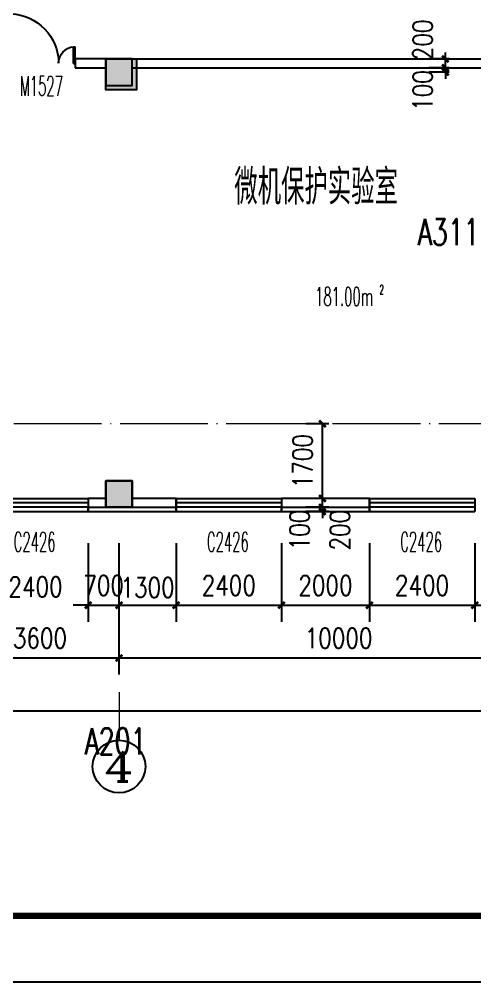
# Model space of a CAD drawing. Extents: x 1417642 to 3570900, y 124798 to 1191112.
# Drawn here: x 1455139 to 1465510, y 380098 to 401999 of the extents above; entities that cross this region are included whole.
import ezdxf
from ezdxf.enums import TextEntityAlignment as Align

# ---------------------------------------------------------------- set-up
doc = ezdxf.new("R2010")
doc.units = 0
doc.header["$LTSCALE"] = 1000
doc.header["$MEASUREMENT"] = 0
doc.linetypes.add('DOTE', pattern=[2.42, 2, -0.2, 0.02, -0.2])
doc.layers.get('0').update_dxf_attribs({"linetype": 'CONTINUOUS'})
doc.layers.get('Defpoints').update_dxf_attribs({"linetype": 'CONTINUOUS'})
for name, color, linetype in [('AXIS', 3, 'CONTINUOUS'), ('AXIS_TEXT', 7, 'CONTINUOUS'), ('colu', 2, 'CONTINUOUS'), ('COLUMN', 9, 'CONTINUOUS'), ('DOTE', 1, 'DOTE'), ('PUB_DIM', 3, 'CONTINUOUS'), ('PUB_HATCH', 8, 'CONTINUOUS'), ('PUB_TEXT', 40, 'CONTINUOUS'), ('PUB_TITLE', 4, 'CONTINUOUS'), ('SPACE', 7, 'CONTINUOUS'), ('SURFACE', 6, 'CONTINUOUS'), ('tiaozheng', 20, 'CONTINUOUS'), ('WALL', 4, 'CONTINUOUS'), ('WINDOW', 2, 'CONTINUOUS'), ('WINDOW_TEXT', 7, 'CONTINUOUS'), ('填充', 252, 'CONTINUOUS'), ('柱填充 @ 1', 8, 'CONTINUOUS')]:
    doc.layers.add(name, color=color, linetype=linetype)
doc.styles.add('_TCH_AXIS', font='COMPLEX', dxfattribs={"bigfont": 'GBCBIG'})
doc.styles.add('_TCH_SPACE', font='ROMANS', dxfattribs={"width": 0.7, "height": 5, "bigfont": 'Z'})
doc.styles.add('_TCH_WINDOW', font='ROMANS.shx', dxfattribs={"width": 0.7, "height": 400, "bigfont": 'Z.shx'})
doc.styles.add('DIM_FONT', font='SIMPLEX.shx', dxfattribs={"width": 0.8})
doc.styles.add('Z', font='ROMANS', dxfattribs={"width": 0.7, "bigfont": 'Z'})
doc.dimstyles.new('DIMN150', dxfattribs={"dimscale": 1.5, "dimtxt": 300, "dimasz": 100, "dimexe": 250, "dimexo": 300, "dimgap": 150, "dimtad": 1, "dimdec": 0, "dimzin": 0, "dimdsep": 46, "dimtxsty": 'DIM_FONT', "dimblk": 'ARCHTICK', "dimcen": 0.09, "dimdle": 1.5, "dimclrt": 7, "dimazin": 2, "dimtfac": 1, "dimtdec": 0, "dimtix": 1, "dimtmove": 2, "dimatfit": 3, "dimldrblk": 'ARCHTICK', "dimfxl": 1, "dimtolj": 1, "dimtzin": 0, "dimarcsym": 0})

# ---------------------------------------------------------------- blocks, each defined once
blk = doc.blocks.new('5873')
at = {"layer": '柱填充 @ 1', "ltscale": 1000}
for points in [[(1521228, 702485), (1521928, 702485), (1521928, 701785), (1521228, 701785)], [(1521228, 692885), (1521828, 692885), (1521828, 692285), (1521228, 692285)]]:
    blk.add_hatch(color=256, dxfattribs=at).paths.add_polyline_path(points)
at = {"layer": 'colu', "ltscale": 1000}
for points in [[(1521228, 702485), (1521928, 702485), (1521928, 701785), (1521228, 701785)], [(1521228, 692885), (1521828, 692885), (1521828, 692285), (1521228, 692285)]]:
    blk.add_lwpolyline(points, close=True, dxfattribs=at)
blk = doc.blocks.new('_ArchTick')
at = {"color": 0, "linetype": 'ByBlock', "const_width": 0.4}
blk.add_lwpolyline([(-0.5, -0.5), (0.5, 0.5)], dxfattribs=at)
blk = doc.blocks.new('*D1603')
at = {"layer": 'Defpoints', "color": 0}
for p in [(1462040, 390895), (1462639, 390895), (1462639, 390795)]:
    blk.add_point(p, dxfattribs=at)
at = {"layer": 'PUB_DIM', "color": 0, "lineweight": -2}
for p, q in [((1462040, 390895), (1462040, 391045)), ((1462189, 390895), (1461665, 390895)), ((1462189, 390795), (1461665, 390795)), ((1462040, 390795), (1462040, 390895)), ((1462040, 390795), (1462040, 390645))]:
    blk.add_line(p, q, dxfattribs=at)
at = {"layer": 'PUB_DIM', "color": 0, "lineweight": -2, "xscale": 150, "yscale": 150, "zscale": 150}
for p, rotation in [((1462040, 390895), 270), ((1462040, 390795), 90)]:
    blk.add_blockref('_ArchTick', p, dxfattribs=dict(at, rotation=rotation))
at = {"layer": 'PUB_DIM', "color": 7, "insert": (1461522, 390378), "char_height": 450, "attachment_point": 5, "rotation": 90, "style": 'DIM_FONT'}
blk.add_mtext('\\A1;100', dxfattribs=at)
blk = doc.blocks.new('*D1604')
at = {"layer": 'Defpoints', "color": 0}
for p in [(1462040, 391095), (1462639, 391095), (1462639, 390895)]:
    blk.add_point(p, dxfattribs=at)
at = {"layer": 'PUB_DIM', "color": 0, "lineweight": -2}
for p, q in [((1462040, 391095), (1462040, 391245)), ((1462189, 391095), (1461665, 391095)), ((1462040, 390895), (1462040, 391095)), ((1462189, 390895), (1461665, 390895)), ((1462040, 390895), (1462040, 390745))]:
    blk.add_line(p, q, dxfattribs=at)
at = {"layer": 'PUB_DIM', "color": 0, "lineweight": -2, "xscale": 150, "yscale": 150, "zscale": 150}
for p, rotation in [((1462040, 391095), 270), ((1462040, 390895), 90)]:
    blk.add_blockref('_ArchTick', p, dxfattribs=dict(at, rotation=rotation))
at = {"layer": 'PUB_DIM', "color": 7, "insert": (1462440, 390374), "char_height": 450, "attachment_point": 5, "rotation": 90, "style": 'DIM_FONT'}
blk.add_mtext('\\A1;200', dxfattribs=at)
blk = doc.blocks.new('*D1605')
at = {"layer": 'Defpoints', "color": 0}
for p in [(1462040, 392795), (1462639, 392795), (1462639, 391095)]:
    blk.add_point(p, dxfattribs=at)
at = {"layer": 'PUB_DIM', "color": 0, "lineweight": -2}
for p, q in [((1462189, 392795), (1461665, 392795)), ((1462040, 391093), (1462040, 392798)), ((1462189, 391095), (1461665, 391095))]:
    blk.add_line(p, q, dxfattribs=at)
at = {"layer": 'PUB_DIM', "color": 0, "lineweight": -2, "xscale": 150, "yscale": 150, "zscale": 150}
for p, rotation in [((1462040, 392795), 90), ((1462040, 391095), 270)]:
    blk.add_blockref('_ArchTick', p, dxfattribs=dict(at, rotation=rotation))
at = {"layer": 'PUB_DIM', "color": 7, "insert": (1461590, 391945), "char_height": 450, "attachment_point": 5, "rotation": 90, "style": 'DIM_FONT'}
blk.add_mtext('\\A1;1700', dxfattribs=at)
blk = doc.blocks.new('*D1606')
at = {"layer": 'Defpoints', "color": 0}
for p in [(1464842, 400895), (1465374, 400895), (1465374, 400795)]:
    blk.add_point(p, dxfattribs=at)
at = {"layer": 'PUB_DIM', "color": 0, "lineweight": -2}
for p, q in [((1464842, 400895), (1464842, 401045)), ((1464924, 400895), (1464467, 400895)), ((1464924, 400795), (1464467, 400795)), ((1464842, 400795), (1464842, 400895)), ((1464842, 400795), (1464842, 400645))]:
    blk.add_line(p, q, dxfattribs=at)
at = {"layer": 'PUB_DIM', "color": 0, "lineweight": -2, "xscale": 150, "yscale": 150, "zscale": 150}
for p, rotation in [((1464842, 400895), 270), ((1464842, 400795), 90)]:
    blk.add_blockref('_ArchTick', p, dxfattribs=dict(at, rotation=rotation))
at = {"layer": 'PUB_DIM', "color": 7, "insert": (1464324, 400378), "char_height": 450, "attachment_point": 5, "rotation": 90, "style": 'DIM_FONT'}
blk.add_mtext('\\A1;100', dxfattribs=at)
blk = doc.blocks.new('*D1607')
at = {"layer": 'Defpoints', "color": 0}
for p in [(1464842, 401095), (1465374, 401095), (1465374, 400895)]:
    blk.add_point(p, dxfattribs=at)
at = {"layer": 'PUB_DIM', "color": 0, "lineweight": -2}
for p, q in [((1464842, 401095), (1464842, 401245)), ((1464924, 401095), (1464467, 401095)), ((1464842, 400895), (1464842, 401095)), ((1464924, 400895), (1464467, 400895)), ((1464842, 400895), (1464842, 400745))]:
    blk.add_line(p, q, dxfattribs=at)
at = {"layer": 'PUB_DIM', "color": 0, "lineweight": -2, "xscale": 150, "yscale": 150, "zscale": 150}
for p, rotation in [((1464842, 401095), 270), ((1464842, 400895), 90)]:
    blk.add_blockref('_ArchTick', p, dxfattribs=dict(at, rotation=rotation))
at = {"layer": 'PUB_DIM', "color": 7, "insert": (1464324, 401529), "char_height": 450, "attachment_point": 5, "rotation": 90, "style": 'DIM_FONT'}
blk.add_mtext('\\A1;200', dxfattribs=at)
blk = doc.blocks.new('*D2039')
at = {"layer": 'AXIS', "color": 0, "lineweight": -2}
for p, q in [((1439810, 388789), (1439810, 385891)), ((1588610, 388789), (1588610, 385891)), ((1439808, 386266), (1588613, 386266))]:
    blk.add_line(p, q, dxfattribs=at)
at = {"layer": 'Defpoints', "color": 0}
for p in [(1439810, 389239), (1588610, 389239), (1588610, 386266)]:
    blk.add_point(p, dxfattribs=at)
at = {"layer": 'AXIS', "color": 0, "lineweight": -2, "xscale": 150, "yscale": 150, "zscale": 150, "rotation": 180}
blk.add_blockref('_ArchTick', (1439810, 386266), dxfattribs=at)
at = {"layer": 'AXIS', "color": 0, "lineweight": -2, "xscale": 150, "yscale": 150, "zscale": 150}
blk.add_blockref('_ArchTick', (1588610, 386266), dxfattribs=at)
at = {"layer": 'AXIS', "color": 7, "insert": (1514210, 386716), "char_height": 450, "attachment_point": 5, "style": 'DIM_FONT'}
blk.add_mtext('\\A1;148800', dxfattribs=at)
blk = doc.blocks.new('*D2042')
at = {"layer": 'AXIS', "color": 0, "lineweight": -2}
for p, q in [((1453810, 389773), (1453810, 387091)), ((1457410, 389773), (1457410, 387091)), ((1453808, 387466), (1457413, 387466))]:
    blk.add_line(p, q, dxfattribs=at)
at = {"layer": 'Defpoints', "color": 0}
for p in [(1453810, 390223), (1457410, 390223), (1457410, 387466)]:
    blk.add_point(p, dxfattribs=at)
at = {"layer": 'AXIS', "color": 0, "lineweight": -2, "xscale": 150, "yscale": 150, "zscale": 150, "rotation": 180}
blk.add_blockref('_ArchTick', (1453810, 387466), dxfattribs=at)
at = {"layer": 'AXIS', "color": 0, "lineweight": -2, "xscale": 150, "yscale": 150, "zscale": 150}
blk.add_blockref('_ArchTick', (1457410, 387466), dxfattribs=at)
at = {"layer": 'AXIS', "color": 7, "insert": (1455610, 387916), "char_height": 450, "attachment_point": 5, "style": 'DIM_FONT'}
blk.add_mtext('\\A1;3600', dxfattribs=at)
blk = doc.blocks.new('*D2043')
at = {"layer": 'AXIS', "color": 0, "lineweight": -2}
for p, q in [((1457410, 389773), (1457410, 387091)), ((1467410, 389773), (1467410, 387091)), ((1457408, 387466), (1467413, 387466))]:
    blk.add_line(p, q, dxfattribs=at)
at = {"layer": 'Defpoints', "color": 0}
for p in [(1457410, 390223), (1467410, 390223), (1467410, 387466)]:
    blk.add_point(p, dxfattribs=at)
at = {"layer": 'AXIS', "color": 0, "lineweight": -2, "xscale": 150, "yscale": 150, "zscale": 150, "rotation": 180}
blk.add_blockref('_ArchTick', (1457410, 387466), dxfattribs=at)
at = {"layer": 'AXIS', "color": 0, "lineweight": -2, "xscale": 150, "yscale": 150, "zscale": 150}
blk.add_blockref('_ArchTick', (1467410, 387466), dxfattribs=at)
at = {"layer": 'AXIS', "color": 7, "insert": (1462410, 387916), "char_height": 450, "attachment_point": 5, "style": 'DIM_FONT'}
blk.add_mtext('\\A1;10000', dxfattribs=at)
blk = doc.blocks.new('*D2277')
at = {"layer": 'Defpoints', "color": 0}
for p in [(1454310, 390526), (1456710, 390526), (1456710, 388666)]:
    blk.add_point(p, dxfattribs=at)
at = {"layer": 'PUB_DIM', "color": 0, "lineweight": -2}
for p, q in [((1454310, 390076), (1454310, 388291)), ((1456710, 390076), (1456710, 388291)), ((1454308, 388666), (1454651, 388666)), ((1456713, 388666), (1456370, 388666))]:
    blk.add_line(p, q, dxfattribs=at)
at = {"layer": 'PUB_DIM', "color": 0, "lineweight": -2, "xscale": 150, "yscale": 150, "zscale": 150, "rotation": 180}
blk.add_blockref('_ArchTick', (1454310, 388666), dxfattribs=at)
at = {"layer": 'PUB_DIM', "color": 0, "lineweight": -2, "xscale": 150, "yscale": 150, "zscale": 150}
blk.add_blockref('_ArchTick', (1456710, 388666), dxfattribs=at)
at = {"layer": 'PUB_DIM', "color": 7, "insert": (1455510, 389085), "char_height": 450, "attachment_point": 5, "style": 'DIM_FONT'}
blk.add_mtext('\\A1;2400', dxfattribs=at)
blk = doc.blocks.new('*D2278')
at = {"layer": 'Defpoints', "color": 0}
for p in [(1456710, 390526), (1457410, 390526), (1457410, 388666)]:
    blk.add_point(p, dxfattribs=at)
at = {"layer": 'PUB_DIM', "color": 0, "lineweight": -2}
for p, q in [((1456710, 390076), (1456710, 388291)), ((1457410, 390076), (1457410, 388291)), ((1456710, 388666), (1456560, 388666)), ((1456710, 388666), (1457410, 388666)), ((1457410, 388666), (1457560, 388666))]:
    blk.add_line(p, q, dxfattribs=at)
at = {"layer": 'PUB_DIM', "color": 0, "lineweight": -2, "xscale": 150, "yscale": 150, "zscale": 150}
blk.add_blockref('_ArchTick', (1456710, 388666), dxfattribs=at)
at = {"layer": 'PUB_DIM', "color": 0, "lineweight": -2, "xscale": 150, "yscale": 150, "zscale": 150, "rotation": 180}
blk.add_blockref('_ArchTick', (1457410, 388666), dxfattribs=at)
at = {"layer": 'PUB_DIM', "color": 7, "insert": (1457060, 389116), "char_height": 450, "attachment_point": 5, "style": 'DIM_FONT'}
blk.add_mtext('\\A1;700', dxfattribs=at)
blk = doc.blocks.new('*D2279')
at = {"layer": 'Defpoints', "color": 0}
for p in [(1457410, 390526), (1458710, 390526), (1458710, 388666)]:
    blk.add_point(p, dxfattribs=at)
at = {"layer": 'PUB_DIM', "color": 0, "lineweight": -2}
for p, q in [((1457410, 390076), (1457410, 388291)), ((1458710, 390076), (1458710, 388291)), ((1457408, 388666), (1458713, 388666))]:
    blk.add_line(p, q, dxfattribs=at)
at = {"layer": 'PUB_DIM', "color": 0, "lineweight": -2, "xscale": 150, "yscale": 150, "zscale": 150, "rotation": 180}
blk.add_blockref('_ArchTick', (1457410, 388666), dxfattribs=at)
at = {"layer": 'PUB_DIM', "color": 0, "lineweight": -2, "xscale": 150, "yscale": 150, "zscale": 150}
blk.add_blockref('_ArchTick', (1458710, 388666), dxfattribs=at)
at = {"layer": 'PUB_DIM', "color": 7, "insert": (1458060, 389070), "char_height": 450, "attachment_point": 5, "style": 'DIM_FONT'}
blk.add_mtext('\\A1;1300', dxfattribs=at)
blk = doc.blocks.new('*D2280')
at = {"layer": 'Defpoints', "color": 0}
for p in [(1458710, 390526), (1461110, 390526), (1461110, 388666)]:
    blk.add_point(p, dxfattribs=at)
at = {"layer": 'PUB_DIM', "color": 0, "lineweight": -2}
for p, q in [((1458710, 390076), (1458710, 388291)), ((1461110, 390076), (1461110, 388291)), ((1458708, 388666), (1461113, 388666))]:
    blk.add_line(p, q, dxfattribs=at)
at = {"layer": 'PUB_DIM', "color": 0, "lineweight": -2, "xscale": 150, "yscale": 150, "zscale": 150, "rotation": 180}
blk.add_blockref('_ArchTick', (1458710, 388666), dxfattribs=at)
at = {"layer": 'PUB_DIM', "color": 0, "lineweight": -2, "xscale": 150, "yscale": 150, "zscale": 150}
blk.add_blockref('_ArchTick', (1461110, 388666), dxfattribs=at)
at = {"layer": 'PUB_DIM', "color": 7, "insert": (1459910, 389116), "char_height": 450, "attachment_point": 5, "style": 'DIM_FONT'}
blk.add_mtext('\\A1;2400', dxfattribs=at)
blk = doc.blocks.new('*D2281')
at = {"layer": 'Defpoints', "color": 0}
for p in [(1461110, 390526), (1463110, 390526), (1463110, 388666)]:
    blk.add_point(p, dxfattribs=at)
at = {"layer": 'PUB_DIM', "color": 0, "lineweight": -2}
for p, q in [((1461110, 390076), (1461110, 388291)), ((1463110, 390076), (1463110, 388291)), ((1461108, 388666), (1463113, 388666))]:
    blk.add_line(p, q, dxfattribs=at)
at = {"layer": 'PUB_DIM', "color": 0, "lineweight": -2, "xscale": 150, "yscale": 150, "zscale": 150, "rotation": 180}
blk.add_blockref('_ArchTick', (1461110, 388666), dxfattribs=at)
at = {"layer": 'PUB_DIM', "color": 0, "lineweight": -2, "xscale": 150, "yscale": 150, "zscale": 150}
blk.add_blockref('_ArchTick', (1463110, 388666), dxfattribs=at)
at = {"layer": 'PUB_DIM', "color": 7, "insert": (1462110, 389116), "char_height": 450, "attachment_point": 5, "style": 'DIM_FONT'}
blk.add_mtext('\\A1;2000', dxfattribs=at)
blk = doc.blocks.new('*D2282')
at = {"layer": 'Defpoints', "color": 0}
for p in [(1463110, 390526), (1465510, 390526), (1465510, 388666)]:
    blk.add_point(p, dxfattribs=at)
at = {"layer": 'PUB_DIM', "color": 0, "lineweight": -2}
for p, q in [((1463110, 390076), (1463110, 388291)), ((1465510, 390076), (1465510, 388291)), ((1463108, 388666), (1465513, 388666))]:
    blk.add_line(p, q, dxfattribs=at)
at = {"layer": 'PUB_DIM', "color": 0, "lineweight": -2, "xscale": 150, "yscale": 150, "zscale": 150, "rotation": 180}
blk.add_blockref('_ArchTick', (1463110, 388666), dxfattribs=at)
at = {"layer": 'PUB_DIM', "color": 0, "lineweight": -2, "xscale": 150, "yscale": 150, "zscale": 150}
blk.add_blockref('_ArchTick', (1465510, 388666), dxfattribs=at)
at = {"layer": 'PUB_DIM', "color": 7, "insert": (1464310, 389116), "char_height": 450, "attachment_point": 5, "style": 'DIM_FONT'}
blk.add_mtext('\\A1;2400', dxfattribs=at)
blk = doc.blocks.new('*D2283')
at = {"layer": 'Defpoints', "color": 0}
for p in [(1465510, 390526), (1467410, 390526), (1467410, 388666)]:
    blk.add_point(p, dxfattribs=at)
at = {"layer": 'PUB_DIM', "color": 0, "lineweight": -2}
for p, q in [((1465510, 390076), (1465510, 388291)), ((1467410, 390076), (1467410, 388291)), ((1465508, 388666), (1467413, 388666))]:
    blk.add_line(p, q, dxfattribs=at)
at = {"layer": 'PUB_DIM', "color": 0, "lineweight": -2, "xscale": 150, "yscale": 150, "zscale": 150, "rotation": 180}
blk.add_blockref('_ArchTick', (1465510, 388666), dxfattribs=at)
at = {"layer": 'PUB_DIM', "color": 0, "lineweight": -2, "xscale": 150, "yscale": 150, "zscale": 150}
blk.add_blockref('_ArchTick', (1467410, 388666), dxfattribs=at)
at = {"layer": 'PUB_DIM', "color": 7, "insert": (1466460, 389116), "char_height": 450, "attachment_point": 5, "style": 'DIM_FONT'}
blk.add_mtext('\\A1;1900', dxfattribs=at)
blk = doc.blocks.new('_FZH')
blk.add_lwpolyline([(-0.5, -0.5), (0.5, -0.5), (0.5, 0.5), (-0.5, 0.5)], close=True)
at = {"layer": 'PUB_HATCH'}
blk.add_solid([(-0.5, -0.5), (0.5, -0.5), (-0.5, 0.5), (0.5, 0.5)], dxfattribs=at)
blk = doc.blocks.new('$DorLib2D$00000225')
at = {"color": 0}
for p, q in [((0.475, -0.001), (0.475, 0.752)), ((0.475, 0.752), (0.5, 0.752)), ((0.5, -0.001), (0.5, 0.752)), ((-0.5, 0), (-0.5, 0.252)), ((-0.475, 0.252), (-0.5, 0.252)), ((-0.475, 0), (-0.475, 0.252)), ((-0.475, 0), (-0.5, 0)), ((0.475, -0.001), (0.5, -0.001))]:
    blk.add_line(p, q, dxfattribs=at)
for centre, radius, start, end in [((0.505, -0.002), 0.755, 92.2493, 179.7238), ((-0.501, 0.003), 0.251, 359.7899, 84.0974)]:
    blk.add_arc(centre, radius, start, end, dxfattribs=at)
blk = doc.blocks.new('$TCHSYS$WIN2D')
for p, q in [((-0.5, 0.5), (0.5, 0.5)), ((-0.5, 0.5), (-0.5, -0.5)), ((0.5, 0.5), (0.5, -0.5)), ((0.5, 0.1667), (-0.5, 0.1667)), ((0.5, -0.1667), (-0.5, -0.1667)), ((-0.5, -0.5), (0.5, -0.5))]:
    blk.add_line(p, q)

msp = doc.modelspace()

# ---------------------------------------------------------------- linework, layer by layer
at = {"layer": 'AXIS', "lineweight": 0}
msp.add_line((1457410.3, 386691.4), (1457410.3, 385594.9), dxfattribs=at)
at = {"layer": 'AXIS'}
msp.add_circle((1457410.3, 384994.9), 600, dxfattribs=at)
at = {"layer": 'DOTE', "lineweight": 0}
msp.add_lwpolyline([(1597373.8, 392795.5), (1432083.9, 392795.5)], dxfattribs=at)
at = {"layer": 'PUB_TITLE'}
msp.add_lwpolyline([(1417642.3, 380098.4), (1618342.3, 380098.4), (1618342.3, 506248.4), (1417642.3, 506248.4)], close=True, dxfattribs=at)
at = {"layer": 'PUB_TITLE', "const_width": 150}
msp.add_lwpolyline([(1421392.3, 381598.4), (1616842.3, 381598.4), (1616842.3, 504748.4), (1421392.3, 504748.4)], close=True, dxfattribs=at)
at = {"layer": 'SURFACE'}
for p, q in [((1456710.3, 390795.5), (1456710.3, 390895.5)), ((1456710.3, 390795.5), (1457410.3, 390795.5)), ((1457410.3, 390795.5), (1458710.3, 390795.5)), ((1458710.3, 390795.5), (1458710.3, 390895.5)), ((1461110.3, 390795.5), (1461110.3, 390895.5)), ((1461110.3, 390795.5), (1463110.3, 390795.5)), ((1463110.3, 390795.5), (1463110.3, 390895.5))]:
    msp.add_line(p, q, dxfattribs=at)
at = {"layer": 'WALL'}
for p, q in [((1457110.3, 401095.5), (1456410.3, 401095.5)), ((1456410.3, 401095.5), (1456410.3, 400895.5)), ((1457710.3, 401095.5), (1467110.3, 401095.5)), ((1456410.3, 400895.5), (1457110.3, 400895.5)), ((1457710.3, 400895.5), (1467110.3, 400895.5)), ((1457110.3, 391095.5), (1456710.3, 391095.5)), ((1456710.3, 391095.5), (1456710.3, 390895.5)), ((1458710.3, 391095.5), (1457710.3, 391095.5)), ((1458710.3, 390895.5), (1458710.3, 391095.5)), ((1463110.3, 391095.5), (1461110.3, 391095.5)), ((1461110.3, 391095.5), (1461110.3, 390895.5)), ((1463110.3, 390895.5), (1463110.3, 391095.5)), ((1456710.3, 390895.5), (1457110.3, 390895.5)), ((1457710.3, 390895.5), (1458710.3, 390895.5)), ((1461110.3, 390895.5), (1463110.3, 390895.5))]:
    msp.add_line(p, q, dxfattribs=at)

# ---------------------------------------------------------------- block references
at = {"layer": 'COLUMN', "lineweight": 0, "xscale": 600, "yscale": 600, "zscale": 600}
for p in [(1457410.3, 400795.5), (1457410.3, 391195.5)]:
    msp.add_blockref('_FZH', p, dxfattribs=at)
at = {"layer": 'tiaozheng'}
msp.add_blockref('5873', (-64117.3, -301389.9), dxfattribs=at)
at = {"layer": 'WINDOW', "lineweight": 0}
ref = msp.add_blockref('$DorLib2D$00000225', (1455660.3, 400995.5), dxfattribs=dict(at, xscale=-1500, yscale=1500, zscale=-1500))
ref.add_attrib('A', 'M1527', (1455151, 400259.8), dxfattribs={"layer": 'WINDOW_TEXT', "lineweight": 0, "height": 446.25, "style": '_TCH_WINDOW', "width": 0.494118})
at = {"layer": 'WINDOW', "color": 2}
ref = msp.add_blockref('$TCHSYS$WIN2D', (1455510.3, 390945.5), dxfattribs=dict(at, xscale=2400, yscale=300, zscale=2400))
ref.add_attrib('A', 'C2426', (1455011.5, 389884.8), dxfattribs={"layer": 'WINDOW_TEXT', "color": 2, "height": 446.25, "style": '_TCH_WINDOW', "width": 0.494118})
ref = msp.add_blockref('$TCHSYS$WIN2D', (1459910.3, 390945.5), dxfattribs=dict(at, xscale=2400, yscale=300, zscale=2400, rotation=1.010324972012689e-10))
ref.add_attrib('A', 'C2426', (1459411.5, 389884.8), dxfattribs={"layer": 'WINDOW_TEXT', "color": 2, "height": 446.25, "style": '_TCH_WINDOW', "width": 0.494118})
ref = msp.add_blockref('$TCHSYS$WIN2D', (1464310.3, 390945.5), dxfattribs=dict(at, xscale=2400, yscale=300, zscale=2400, rotation=1.010324972012689e-10))
ref.add_attrib('A', 'C2426', (1463811.5, 389884.8), dxfattribs={"layer": 'WINDOW_TEXT', "color": 2, "height": 446.25, "style": '_TCH_WINDOW', "width": 0.494118})

# ---------------------------------------------------------------- texts
at = {"layer": 'AXIS_TEXT', "style": '_TCH_AXIS', "width": 1.3125}
msp.add_text('4', height=678.8, dxfattribs=at).set_placement((1457070.9, 384655.5), (1457749.7, 384655.5), align=Align.FIT)
at = {"layer": 'PUB_TEXT', "color": 1, "lineweight": 60, "style": 'Z', "width": 0.7}
for s, p in [('A311', (1464210.6, 396857.2)), ('A201', (1456626.2, 385272.1))]:
    msp.add_text(s, height=600, dxfattribs=at).set_placement(p)
at = {"layer": 'SPACE', "style": '_TCH_SPACE', "width": 0.525}
for s, height, p in [('181.00m', 420, (1461874.4, 395482.1)), ('2', 210, (1463344.4, 395744.6))]:
    msp.add_text(s, height=height, dxfattribs=at).set_placement(p)
at = {"layer": '填充', "insert": (1460036.4, 398581.3), "char_height": 800, "width": 8372.358, "attachment_point": 1, "style": '_TCH_WINDOW'}
msp.add_mtext('{\\C2;微机保护实验室}', dxfattribs=at)

# ---------------------------------------------------------------- dimensions: what is measured, and where the dimension line sits
at = {"layer": 'AXIS'}
for p1, p2, distance, picture, middle in [((1453810.3, 390222.5), (1457410.3, 390222.5), -2756.1, '*D2042', (1455610.3, 387916.4)), ((1457410.3, 390222.5), (1467410.3, 390222.5), -2756.1, '*D2043', (1462410.3, 387916.4)), ((1439810.3, 389238.6), (1588610.3, 389238.6), -2972.2, '*D2039', (1514210.3, 386716.4))]:
    dim = msp.add_aligned_dim(p1=p1, p2=p2, distance=distance, dimstyle='DIMN150', dxfattribs=at)
    dim.commit()
    dim.dimension.update_dxf_attribs({"geometry": picture, "text_midpoint": middle})
at = {"layer": 'PUB_DIM'}
for base, p1, p2, angle, picture, middle in [((1464841.9, 401095.5), (1465373.7, 400895.5), (1465373.7, 401095.5), 90, '*D1607', (1464324.4, 401529)), ((1464841.9, 400895.5), (1465373.7, 400795.5), (1465373.7, 400895.5), 90, '*D1606', (1464324.4, 400377.7)), ((1462040, 391095.5), (1462639.5, 390895.5), (1462639.5, 391095.5), 90, '*D1604', (1462439.6, 390374.4)), ((1462040, 390895.5), (1462639.5, 390795.5), (1462639.5, 390895.5), 90, '*D1603', (1461522.5, 390377.7)), ((1456710.3, 388666.4), (1454310.3, 390526.2), (1456710.3, 390526.2), 0, '*D2277', (1455510.3, 389084.6)), ((1458710.3, 388666.4), (1457410.3, 390526.2), (1458710.3, 390526.2), 0, '*D2279', (1458060.3, 389070.3))]:
    dim = msp.add_linear_dim(base=base, p1=p1, p2=p2, angle=angle, dimstyle='DIMN150', dxfattribs=at)
    dim.commit()
    dim.dimension.update_dxf_attribs({"geometry": picture, "text_midpoint": middle, "dimtype": 129})
for p1, p2, distance, picture, middle in [((1462639.5, 391095.5), (1462639.5, 392795.5), 599.5, '*D1605', (1461590, 391945.5)), ((1456710.3, 390526.2), (1457410.3, 390526.2), -1859.8, '*D2278', (1457060.3, 389116.4)), ((1458710.3, 390526.2), (1461110.3, 390526.2), -1859.8, '*D2280', (1459910.3, 389116.4)), ((1461110.3, 390526.2), (1463110.3, 390526.2), -1859.8, '*D2281', (1462110.3, 389116.4)), ((1463110.3, 390526.2), (1465510.3, 390526.2), -1859.8, '*D2282', (1464310.3, 389116.4)), ((1465510.3, 390526.2), (1467410.3, 390526.2), -1859.8, '*D2283', (1466460.3, 389116.4))]:
    dim = msp.add_aligned_dim(p1=p1, p2=p2, distance=distance, dimstyle='DIMN150', dxfattribs=at)
    dim.commit()
    dim.dimension.update_dxf_attribs({"geometry": picture, "text_midpoint": middle})

doc.saveas('drawing.dxf')
